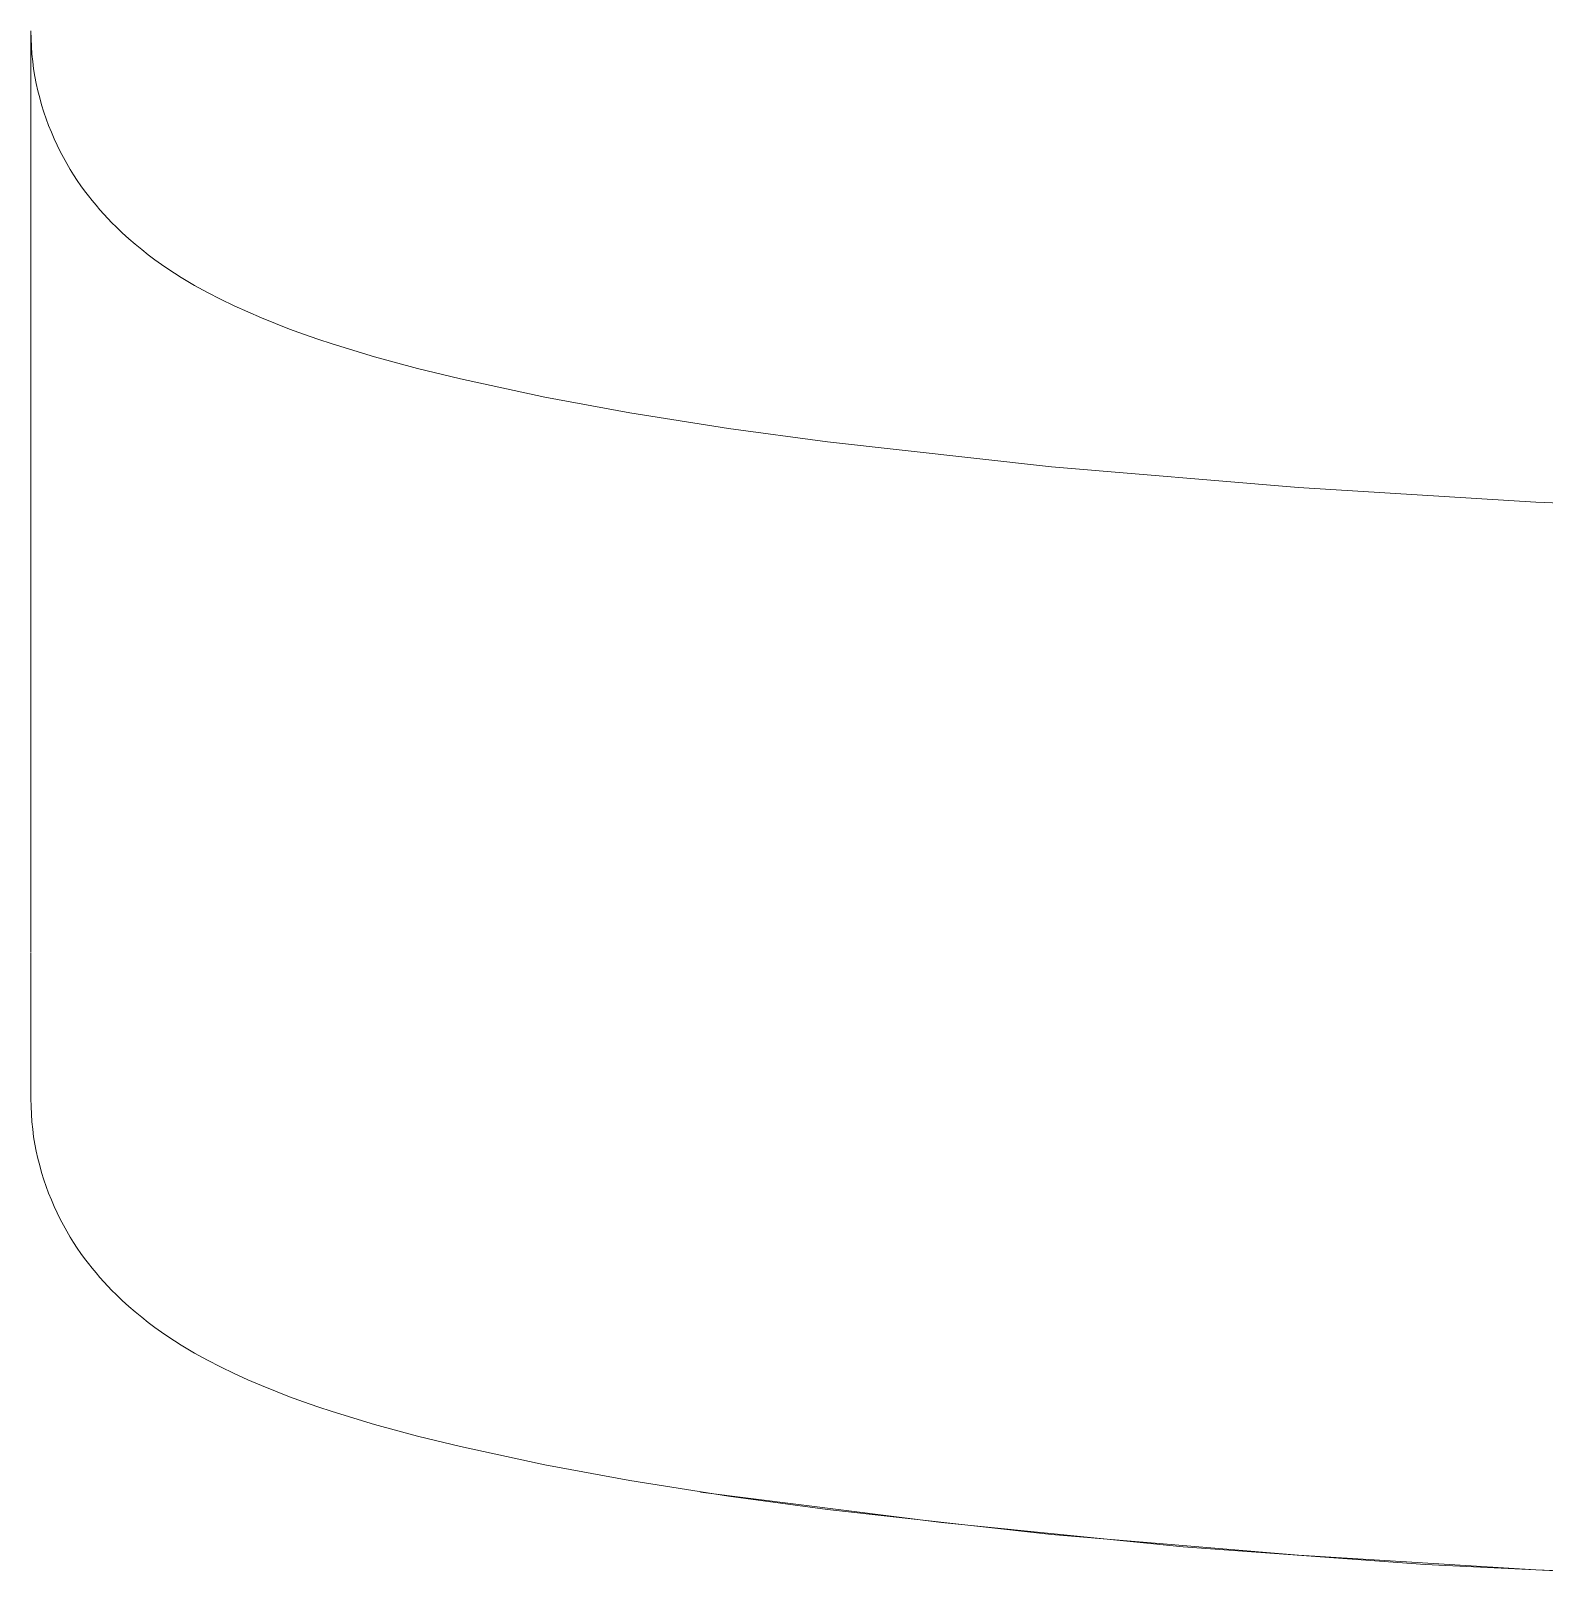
# Model space of a CAD drawing. Header units: millimetres. Extents: x -67 to 4862, y -244 to 3199.
# Drawn here: x 2202.9 to 2216.22, y 2664.34 to 2677.95 of the extents above; entities that cross this region are included whole.
import ezdxf

# ---------------------------------------------------------------- set-up
doc = ezdxf.new("R2010")
doc.units = ezdxf.units.MM
doc.layers.add('ZANO_R', color=7, linetype='Continuous', lineweight=0)

msp = doc.modelspace()

# ---------------------------------------------------------------- linework, layer by layer
at = {"layer": 'ZANO_R'}
for p, q in [((2202.896, 2669.832), (2202.896, 2677.95)), ((2202.896, 2677.95), (2202.897, 2677.881)), ((2202.897, 2677.881), (2202.9, 2677.814)), ((2202.9, 2677.814), (2202.905, 2677.746)), ((2202.905, 2677.746), (2202.912, 2677.68)), ((2202.912, 2677.68), (2202.92, 2677.614)), ((2202.92, 2677.614), (2202.931, 2677.549)), ((2202.931, 2677.549), (2202.943, 2677.485)), ((2202.943, 2677.485), (2202.957, 2677.421)), ((2202.957, 2677.421), (2202.973, 2677.359)), ((2202.973, 2677.359), (2202.99, 2677.297)), ((2202.99, 2677.297), (2203.009, 2677.235)), ((2203.009, 2677.235), (2203.03, 2677.175)), ((2203.03, 2677.175), (2203.052, 2677.115)), ((2203.052, 2677.115), (2203.076, 2677.057)), ((2203.076, 2677.057), (2203.101, 2676.999)), ((2203.101, 2676.999), (2203.127, 2676.942)), ((2203.127, 2676.942), (2203.154, 2676.887)), ((2203.154, 2676.887), (2203.183, 2676.833)), ((2203.183, 2676.833), (2203.212, 2676.781)), ((2203.212, 2676.781), (2203.242, 2676.73)), ((2203.242, 2676.73), (2203.272, 2676.681)), ((2203.272, 2676.681), (2203.304, 2676.633)), ((2203.304, 2676.633), (2203.336, 2676.586)), ((2203.336, 2676.586), (2203.368, 2676.541)), ((2203.368, 2676.541), (2203.402, 2676.497)), ((2203.402, 2676.497), (2203.435, 2676.455)), ((2203.435, 2676.455), (2203.47, 2676.413)), ((2203.47, 2676.413), (2203.504, 2676.373)), ((2203.504, 2676.373), (2203.539, 2676.334)), ((2203.539, 2676.334), (2203.574, 2676.296)), ((2203.574, 2676.296), (2203.61, 2676.259)), ((2203.61, 2676.259), (2203.646, 2676.224)), ((2203.646, 2676.224), (2203.701, 2676.17)), ((2203.701, 2676.17), (2203.758, 2676.119)), ((2203.758, 2676.119), (2203.814, 2676.07)), ((2203.814, 2676.07), (2203.872, 2676.023)), ((2203.872, 2676.023), (2203.929, 2675.978)), ((2203.929, 2675.978), (2203.987, 2675.934)), ((2203.987, 2675.934), (2204.045, 2675.893)), ((2204.045, 2675.893), (2204.103, 2675.853)), ((2204.103, 2675.853), (2204.162, 2675.814)), ((2204.162, 2675.814), (2204.22, 2675.778)), ((2204.22, 2675.778), (2204.336, 2675.708)), ((2204.336, 2675.708), (2204.452, 2675.645)), ((2204.452, 2675.645), (2204.566, 2675.585)), ((2204.566, 2675.585), (2204.686, 2675.528)), ((2204.686, 2675.528), (2204.806, 2675.474)), ((2204.806, 2675.474), (2204.928, 2675.421)), ((2204.928, 2675.421), (2205.05, 2675.371)), ((2205.05, 2675.371), (2205.173, 2675.323)), ((2205.173, 2675.323), (2205.298, 2675.277)), ((2205.298, 2675.277), (2205.423, 2675.234)), ((2205.423, 2675.234), (2205.548, 2675.193)), ((2205.548, 2675.193), (2205.923, 2675.079)), ((2205.923, 2675.079), (2206.3, 2674.976)), ((2206.3, 2674.976), (2206.68, 2674.883)), ((2206.68, 2674.883), (2207.424, 2674.724)), ((2207.424, 2674.724), (2208.172, 2674.586)), ((2208.172, 2674.586), (2209.041, 2674.448)), ((2209.041, 2674.448), (2209.913, 2674.328)), ((2209.913, 2674.328), (2211.885, 2674.108)), ((2211.885, 2674.108), (2214.06, 2673.926)), ((2214.06, 2673.926), (2216.153, 2673.799)), ((2216.153, 2673.799), (2217.314, 2673.746)), ((2202.896, 2669.828), (2202.896, 2668.544)), ((2202.896, 2668.543), (2202.897, 2668.475)), ((2202.897, 2668.475), (2202.9, 2668.407)), ((2202.9, 2668.407), (2202.905, 2668.34)), ((2202.905, 2668.34), (2202.912, 2668.274)), ((2202.912, 2668.274), (2202.92, 2668.208)), ((2202.92, 2668.208), (2202.931, 2668.143)), ((2202.931, 2668.143), (2202.943, 2668.079)), ((2202.943, 2668.079), (2202.957, 2668.015)), ((2202.957, 2668.015), (2202.973, 2667.953)), ((2202.973, 2667.953), (2202.99, 2667.891)), ((2202.99, 2667.891), (2203.009, 2667.829)), ((2203.009, 2667.829), (2203.03, 2667.769)), ((2203.03, 2667.769), (2203.052, 2667.709)), ((2203.052, 2667.709), (2203.076, 2667.651)), ((2203.076, 2667.651), (2203.101, 2667.593)), ((2203.101, 2667.593), (2203.127, 2667.536)), ((2203.127, 2667.536), (2203.154, 2667.481)), ((2203.154, 2667.481), (2203.183, 2667.427)), ((2203.183, 2667.427), (2203.212, 2667.375)), ((2203.212, 2667.375), (2203.242, 2667.324)), ((2203.242, 2667.324), (2203.272, 2667.275)), ((2203.272, 2667.275), (2203.304, 2667.227)), ((2203.304, 2667.227), (2203.336, 2667.18)), ((2203.336, 2667.18), (2203.368, 2667.135)), ((2203.368, 2667.135), (2203.402, 2667.091)), ((2203.402, 2667.091), (2203.435, 2667.049)), ((2203.435, 2667.049), (2203.47, 2667.007)), ((2203.47, 2667.007), (2203.504, 2666.967)), ((2203.504, 2666.967), (2203.539, 2666.928)), ((2203.539, 2666.928), (2203.574, 2666.89)), ((2203.574, 2666.89), (2203.61, 2666.853)), ((2203.61, 2666.853), (2203.646, 2666.818)), ((2203.646, 2666.818), (2203.701, 2666.764)), ((2203.701, 2666.764), (2203.758, 2666.713)), ((2203.758, 2666.713), (2203.814, 2666.664)), ((2203.814, 2666.664), (2203.872, 2666.617)), ((2203.872, 2666.617), (2203.929, 2666.571)), ((2203.929, 2666.571), (2203.987, 2666.528)), ((2203.987, 2666.528), (2204.045, 2666.486)), ((2204.045, 2666.486), (2204.103, 2666.447)), ((2204.103, 2666.447), (2204.162, 2666.408)), ((2204.162, 2666.408), (2204.22, 2666.371)), ((2204.22, 2666.371), (2204.336, 2666.302)), ((2204.336, 2666.302), (2204.452, 2666.238)), ((2204.452, 2666.238), (2204.566, 2666.179)), ((2204.566, 2666.179), (2204.686, 2666.122)), ((2204.686, 2666.122), (2204.806, 2666.067)), ((2204.806, 2666.067), (2204.928, 2666.015)), ((2204.928, 2666.015), (2205.05, 2665.965)), ((2205.05, 2665.965), (2205.173, 2665.917)), ((2205.173, 2665.917), (2205.298, 2665.871)), ((2205.298, 2665.871), (2205.423, 2665.828)), ((2205.423, 2665.828), (2205.548, 2665.787)), ((2205.548, 2665.787), (2205.923, 2665.673)), ((2205.923, 2665.673), (2206.3, 2665.57)), ((2206.3, 2665.57), (2206.68, 2665.477)), ((2206.68, 2665.477), (2207.424, 2665.318)), ((2207.424, 2665.318), (2208.172, 2665.18)), ((2208.172, 2665.18), (2209.041, 2665.042)), ((2208.795, 2665.077), (2210.917, 2664.808)), ((2209.041, 2665.042), (2209.913, 2664.922)), ((2209.913, 2664.922), (2211.885, 2664.702)), ((2210.917, 2664.808), (2213.045, 2664.595)), ((2211.885, 2664.702), (2214.06, 2664.52)), ((2213.045, 2664.595), (2215.178, 2664.438)), ((2214.06, 2664.52), (2216.153, 2664.393)), ((2215.178, 2664.438), (2217.314, 2664.337)), ((2216.153, 2664.393), (2217.314, 2664.34))]:
    msp.add_line(p, q, dxfattribs=at)

doc.saveas('drawing.dxf')
